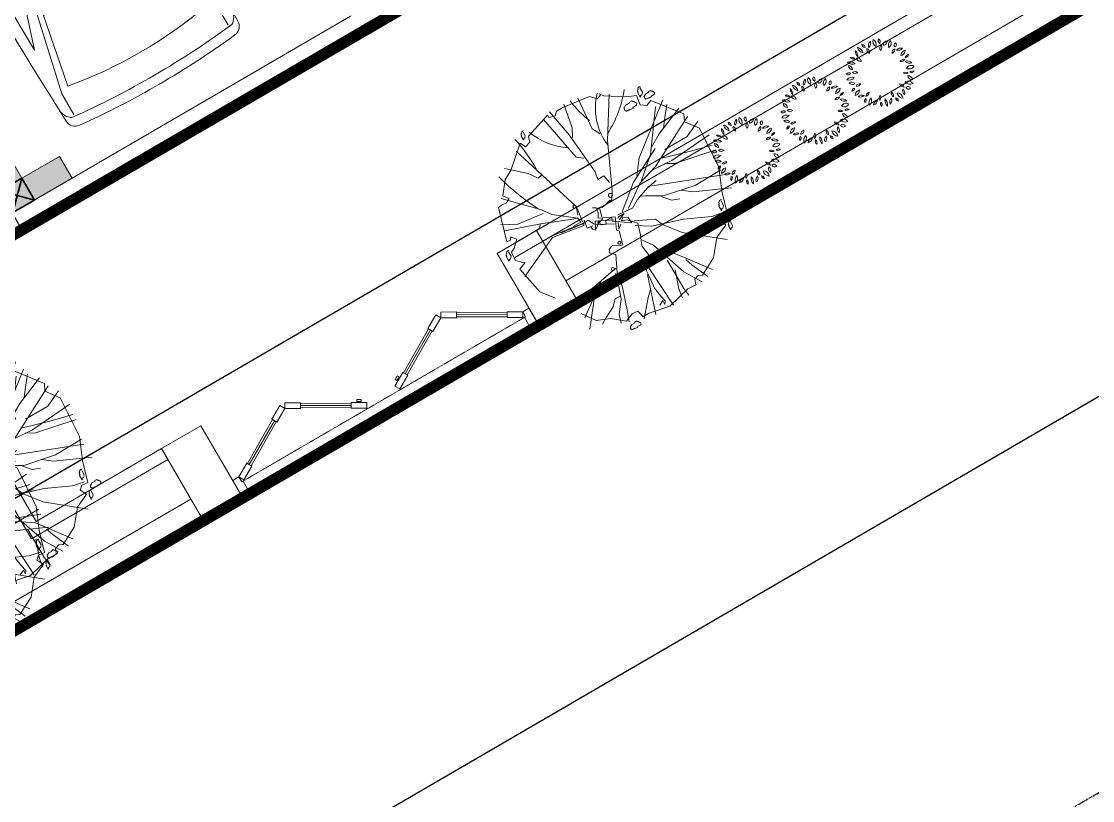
# Model space of a CAD drawing. Header units: millimetres. Extents: x 403824132 to 733479728, y 1974822364 to 2151530530.
# Drawn here: x 568614877 to 568624287, y 2063016548 to 2063023392 of the extents above; entities that cross this region are included whole.
import ezdxf

# ---------------------------------------------------------------- set-up
doc = ezdxf.new("R2010")
doc.units = ezdxf.units.MM
for name, pattern in [('ACAD_ISO10W100', [18.5, 12, -3, 0.5, -3]), ('CENTER', [3, 1.5, -0.5, 0.5, -0.5]), ('DASHDOT2', [0.5, 0.25, -0.125, 0, -0.125])]:
    doc.linetypes.add(name, pattern=pattern)
for name, color, linetype, lineweight in [('A-COT VACH', 2, 'Continuous', 35), ('A-HATCH', 251, 'Continuous', 5), ('A-NET THAY', 125, 'Continuous', 18), ('boDnv', 54, 'Continuous', 25), ('E- RANH GIOI', 1, 'CENTER', 13), ('E- THAY', 9, 'Continuous', 20), ('E- Tuong', 4, 'Continuous', 13), ('E-NoiThat', 32, 'Continuous', 9), ('i_Cay', 114, 'Continuous', 13), ('i_Hatch', 250, 'Continuous', 13), ('LD-CUA', 146, 'Continuous', 13), ('LD-THAY', 9, 'Continuous', 13)]:
    doc.layers.add(name, color=color, linetype=linetype, lineweight=lineweight)
for name, color, linetype in [('datOBt', 42, 'Continuous'), ('LogDg', 7, 'Continuous'), ('loKBT', 42, 'Continuous'), ('TimDg', 222, 'Continuous'), ('ViaHeS', 32, 'Continuous')]:
    doc.layers.add(name, color=color, linetype=linetype)
doc.styles.add('rms', font='romans.shx', dxfattribs={"width": 0.7, "bigfont": 'vns.shx'})
doc.linetypes.add('ADL', pattern='A,0.125,-0.15,["++",rms,S=0.5,R=0,X=0,Y=-0.2245],-1.35,1.125', length=2.75)

# ---------------------------------------------------------------- blocks, each defined once
blk = doc.blocks.new('mb-cay34')
for p, q in [((-76, 813.4), (254.5, 836.2)), ((117.7, 535.9), (49.4, 859)), ((136.7, 687.9), (95, 855.2)), ((148.1, 528.3), (174.7, 874.2)), ((246.9, 722.1), (307.7, 851.4)), ((254.5, 836.2), (357, 760.1)), ((-472.5, 721.9), (-472.5, 746.2)), ((-472.5, 746.2), (-468.4, 746.2)), ((-456.3, 782.7), (-468.4, 774.6)), ((-468.4, 746.2), (-468.4, 774.6)), ((-456.3, 782.7), (-452.2, 778.7)), ((-452.2, 778.7), (-448.2, 778.7)), ((-448.2, 778.7), (-448.2, 774.6)), ((-448.2, 774.6), (-444.1, 774.6)), ((-444.1, 774.6), (-440, 770.6)), ((-440, 770.6), (-436, 770.6)), ((-436, 770.6), (-436, 766.5)), ((-436, 766.5), (-431.9, 762.5)), ((-431.9, 762.5), (-427.9, 762.5)), ((-427.9, 746.2), (-431.9, 742.2)), ((-431.9, 742.2), (-431.9, 717.8)), ((-427.9, 762.5), (-427.9, 746.2)), ((-414, 691.7), (-246.9, 741.1)), ((-140.5, 547.3), (-262.1, 817.2)), ((-246.9, 741.1), (-76, 813.4)), ((68.4, 269.9), (-144.3, 813.4)), ((-106.4, 585.3), (-102.6, 817.2)), ((170.9, 395.3), (379.8, 802)), ((357, 760.1), (410.2, 786.7)), ((372.2, 547.3), (467.2, 775.3)), ((410.2, 786.7), (626.7, 619.5)), ((-515.8, 680), (-528, 667.8)), ((-528, 667.8), (-528, 655.6)), ((-483.4, 680), (-515.8, 680)), ((-487.5, 659.7), (-491.5, 659.7)), ((-491.5, 659.7), (-491.5, 655.6)), ((-483.4, 663.7), (-487.5, 663.7)), ((-487.5, 663.7), (-487.5, 659.7)), ((-475.3, 671.8), (-483.4, 663.7)), ((-479.3, 684), (-475.3, 684)), ((-475.3, 684), (-475.3, 671.8)), ((-468.4, 721.9), (-472.5, 721.9)), ((-468.4, 697.5), (-468.4, 721.9)), ((-460.3, 697.5), (-468.4, 697.5)), ((-460.3, 693.5), (-460.3, 697.5)), ((-448.2, 693.5), (-460.3, 693.5)), ((-448.2, 697.5), (-448.2, 693.5)), ((-440, 697.5), (-448.2, 697.5)), ((-436, 709.7), (-440, 701.6)), ((-440, 701.6), (-440, 697.5)), ((-431.9, 717.8), (-436, 709.7)), ((-406.4, 642.3), (-414, 691.7)), ((-376, 577.7), (-395, 672.7)), ((-373.4, 668.6), (-373.4, 663.7)), ((-363.7, 668.6), (-373.4, 668.6)), ((-334.5, 663.7), (-373.4, 663.7)), ((-349.1, 697.8), (-363.7, 683.2)), ((-363.7, 683.2), (-363.7, 668.6)), ((-310.2, 697.8), (-349.1, 697.8)), ((-334.5, 668.6), (-334.5, 663.7)), ((-319.9, 668.6), (-334.5, 668.6)), ((-319.9, 673.5), (-319.9, 668.6)), ((-315, 673.5), (-319.9, 673.5)), ((-315, 678.3), (-315, 673.5)), ((-310.2, 678.3), (-315, 678.3)), ((-300.4, 688.1), (-310.2, 678.3)), ((-305.3, 702.7), (-300.4, 702.7)), ((-300.4, 702.7), (-300.4, 688.1)), ((201.3, 471.3), (136.7, 687.9)), ((246.9, 524.5), (246.9, 722.1)), ((292.5, 323.1), (584.9, 703.1)), ((459.6, 646.1), (539.4, 710.7)), ((666, 676.7), (653.8, 668.6)), ((653.8, 640.2), (653.8, 668.6)), ((666, 676.7), (670, 672.6)), ((670, 672.6), (674.1, 672.6)), ((674.1, 672.6), (674.1, 668.6)), ((674.1, 668.6), (678.2, 668.6)), ((678.2, 668.6), (682.2, 664.5)), ((682.2, 664.5), (686.3, 664.5)), ((686.3, 664.5), (686.3, 660.5)), ((686.3, 660.5), (690.3, 656.4)), ((-368.4, 319.3), (-588.7, 589.1)), ((-536.1, 655.6), (-536.1, 651.5)), ((-528, 655.6), (-536.1, 655.6)), ((-503.7, 651.5), (-536.1, 651.5)), ((-535.6, 528.3), (-486.2, 638.5)), ((-503.7, 655.6), (-503.7, 651.5)), ((-491.5, 655.6), (-503.7, 655.6)), ((-486.2, 638.5), (-433, 611.9)), ((-433, 611.9), (-406.4, 642.3)), ((-284.9, 380.1), (-376, 577.7)), ((-53.2, 334.5), (-106.4, 585.3)), ((269.7, 410.5), (566, 627.1)), ((395, 596.7), (459.6, 646.1)), ((626.7, 619.5), (607.7, 573.9)), ((649.8, 615.8), (649.8, 640.2)), ((649.8, 640.2), (653.8, 640.2)), ((653.8, 615.8), (649.8, 615.8)), ((653.8, 591.5), (653.8, 615.8)), ((661.9, 591.5), (653.8, 591.5)), ((661.9, 587.4), (661.9, 591.5)), ((674.1, 587.4), (661.9, 587.4)), ((682.2, 591.5), (674.1, 591.5)), ((674.1, 591.5), (674.1, 587.4)), ((686.3, 603.6), (682.2, 595.5)), ((682.2, 595.5), (682.2, 591.5)), ((690.3, 611.8), (686.3, 603.6)), ((690.3, 656.4), (694.4, 656.4)), ((694.4, 640.2), (690.3, 636.1)), ((690.3, 636.1), (690.3, 611.8)), ((694.4, 656.4), (694.4, 640.2)), ((713, 596.7), (698.4, 582.1)), ((698.4, 582.1), (698.4, 567.5)), ((751.9, 596.7), (713, 596.7)), ((751.9, 577.3), (747, 577.3)), ((747, 577.3), (747, 572.4)), ((761.6, 587), (751.9, 577.3)), ((756.8, 601.6), (761.6, 601.6)), ((761.6, 601.6), (761.6, 587)), ((-657.1, 429.5), (-535.6, 528.3)), ((-83.6, 475.1), (-140.5, 547.3)), ((155.7, 467.5), (117.7, 535.9)), ((159.5, 372.5), (148.1, 528.3)), ((315.3, 444.7), (372.2, 547.3)), ((607.7, 573.9), (638.1, 532.1)), ((638.1, 532.1), (714.1, 543.5)), ((664.4, 517.2), (649.8, 507.4)), ((649.8, 473.4), (649.8, 507.4)), ((664.4, 517.2), (669.3, 512.3)), ((669.3, 512.3), (674.2, 512.3)), ((674.2, 512.3), (674.2, 507.4)), ((674.2, 507.4), (679, 507.4)), ((679, 507.4), (683.9, 502.6)), ((683.9, 502.6), (688.8, 502.6)), ((698.4, 567.5), (688.6, 567.5)), ((688.6, 567.5), (688.6, 562.7)), ((727.6, 562.7), (688.6, 562.7)), ((688.8, 502.6), (688.8, 497.7)), ((688.8, 497.7), (693.6, 492.8)), ((693.6, 492.8), (698.5, 492.8)), ((698.5, 492.8), (698.5, 473.4)), ((714.1, 543.5), (744.5, 471.3)), ((742.2, 567.5), (727.6, 567.5)), ((727.6, 567.5), (727.6, 562.7)), ((747, 572.4), (742.2, 572.4)), ((742.2, 572.4), (742.2, 567.5)), ((-729.3, 288.9), (-657.1, 429.5)), ((-114, 376.3), (-136.7, 433.3)), ((132.9, 250.8), (269.7, 410.5)), ((151.9, 190), (292.5, 463.7)), ((645, 444.1), (645, 473.4)), ((645, 473.4), (649.8, 473.4)), ((649.8, 444.1), (645, 444.1)), ((649.8, 414.9), (649.8, 444.1)), ((659.6, 414.9), (649.8, 414.9)), ((659.6, 410.1), (659.6, 414.9)), ((683.9, 414.9), (674.2, 414.9)), ((674.2, 414.9), (674.2, 410.1)), ((688.8, 429.5), (683.9, 419.8)), ((683.9, 419.8), (683.9, 414.9)), ((693.6, 439.3), (688.8, 429.5)), ((698.5, 473.4), (693.6, 468.5)), ((693.6, 468.5), (693.6, 439.3)), ((744.5, 471.3), (839.4, 326.9)), ((-478.6, 190), (-729.3, 376.3)), ((-208.9, 140.6), (-284.9, 380.1)), ((-53.2, 323.1), (-114, 376.3)), ((15.2, 216.6), (-53.2, 334.5)), ((60.8, 262.2), (76, 345.9)), ((121.5, 231.8), (170.9, 395.3)), ((528, 178.6), (828, 368.7)), ((674.2, 410.1), (659.6, 410.1)), ((-634.3, 178.6), (-771.1, 262.2)), ((-622.9, 258.4), (-759.7, 319.3)), ((-714.1, 258.4), (-729.3, 288.9)), ((-725.5, 224.2), (-714.1, 258.4)), ((-562.2, 239.4), (-622.9, 258.4)), ((-239.3, 220.4), (-368.4, 319.3)), ((45.6, 212.8), (60.8, 262.2)), ((167.1, 224.2), (292.5, 323.1)), ((839.4, 326.9), (869.8, 304.1)), ((858.4, 307.9), (843.2, 273.7)), ((843.2, 273.7), (888.8, 228)), ((-767.3, 209), (-725.5, 224.2)), ((-763.5, 140.6), (-767.3, 209)), ((-341.9, 79.8), (-634.3, 178.6)), ((-395, 68.4), (-478.6, 190)), ((-178.5, 193.8), (-239.3, 220.4)), ((-106.4, 45.6), (-178.5, 193.8)), ((0, 57), (121.5, 231.8)), ((0, 0), (151.9, 190)), ((34.2, 182.4), (15.2, 216.6)), ((22.8, 152), (45.6, 212.8)), ((182.3, 19), (528, 178.6)), ((888.8, 228), (919.2, 11.4)), ((-809.1, -45.6), (-763.5, 140.6)), ((-744.5, 114), (-809.1, 121.6)), ((-493.8, 114), (-744.5, 114)), ((-588.7, 129.2), (-729.3, 79.8)), ((-140.5, 34.2), (-208.9, 140.6)), ((-15.2, 83.6), (22.8, 152)), ((-3.8, -38), (-15.2, 83.6)), ((600.1, 155.8), (664.7, 121.6)), ((664.7, 121.6), (923, 144.4)), ((-729.3, 79.8), (-801.5, 68.4)), ((-402.6, 0), (-486.2, -64.6)), ((-383.6, 11.4), (-402.6, 0)), ((-391.2, 22.8), (-395, 68.4)), ((-300.1, 0), (-383.6, 11.4)), ((-265.9, 26.6), (-341.9, 79.8)), ((-224.1, 34.2), (-300.1, 0)), ((-136.7, 60.8), (-224.1, 34.2)), ((-72.2, 3.8), (-136.7, 60.8)), ((-110.2, 22.8), (-60.8, 19)), ((-41.8, -72.2), (-110.2, 22.8)), ((-57, -38), (-72.2, 3.8)), ((-60.8, 19), (-38, -15.2)), ((-41.8, -49.4), (-19, 7.6)), ((-19, 7.6), (-19, -41.8)), ((121.5, -19), (182.3, 19)), ((243.1, 30.4), (307.7, 19)), ((307.7, 19), (307.7, -34.2)), ((748.3, -7.6), (938.2, 30.4)), ((919.2, 11.4), (919.2, -45.6)), ((-455.8, -38), (-816.6, -19)), ((-774.9, -209), (-809.1, -45.6)), ((-512.8, -72.2), (-809.1, -171)), ((-755.9, -57), (-778.7, -72.2)), ((-778.7, -72.2), (-744.5, -72.2)), ((-744.5, -72.2), (-763.5, -110.2)), ((-706.5, -68.4), (-755.9, -57)), ((-630.5, -79.8), (-706.5, -68.4)), ((-524.2, -68.4), (-630.5, -79.8)), ((-486.2, -64.6), (-524.2, -68.4)), ((-103.7, -87.2), (-75.9, -55.7)), ((-55.3, -66.2), (-103.7, -87.2)), ((-7.6, -64.6), (-98.8, -106.4)), ((-38, -15.2), (-57, -38)), ((-49.8, -64.2), (-23.2, -102.2)), ((-19, -41.8), (-26.6, -53.2)), ((-7.5, -60.8), (49.5, -182.4)), ((106.4, -114), (121.5, -19)), ((110.2, -91.2), (125.3, -34.2)), ((307.7, -34.2), (368.4, -22.8)), ((368.4, -22.8), (714.1, -53.2)), ((501.4, -45.6), (539.4, -91.2)), ((683.7, -41.8), (748.3, -7.6)), ((714.1, -53.2), (942, -95)), ((919.2, -45.6), (892.6, -72.2)), ((892.6, -72.2), (907.8, -121.6)), ((-668.5, -155.8), (-793.9, -266.1)), ((-622.9, -110.2), (-668.5, -155.8)), ((-114, -91.2), (-220.3, -121.6)), ((-220.3, -121.6), (-212.7, -152)), ((-212.7, -152), (-186.1, -193.8)), ((-98.8, -106.4), (-114, -91.2)), ((-47.9, -97.4), (20.4, -226.6)), ((-23.2, -102.2), (3.4, -87)), ((-22.8, -83.6), (41.8, -212.8)), ((3.4, -140.2), (-19.4, -151.6)), ((-19.4, -151.6), (-4.2, -189.7)), ((3.4, -87), (3.4, -140.2)), ((30.4, -152), (15.2, -201.4)), ((45.6, -152), (102.6, -136.8)), ((49.5, -182.4), (87.5, -159.6)), ((87.5, -159.6), (125.5, -155.8)), ((117.7, -152), (110.2, -91.2)), ((125.5, -155.8), (140.7, -178.6)), ((539.4, -91.2), (915.4, -163.4)), ((926.8, -121.6), (862.2, -326.9)), ((907.8, -121.6), (926.8, -121.6)), ((-774.9, -266.1), (-774.9, -209)), ((-258.3, -205.2), (-444.4, -296.5)), ((-220.3, -243.2), (-258.3, -205.2)), ((-212.7, -231.8), (-220.3, -243.2)), ((-197.5, -228), (-212.7, -231.8)), ((-186.1, -193.8), (-197.5, -228)), ((3.4, -216.3), (-19.4, -246.7)), ((41.8, -212.8), (-15.2, -243.2)), ((-4.2, -189.7), (33.8, -189.7)), ((33.8, -189.7), (3.4, -216.3)), ((26.6, -231.8), (76, -254.6)), ((-807.4, -302.2), (-819.6, -310.3)), ((-819.6, -338.7), (-819.6, -310.3)), ((-807.4, -302.2), (-803.3, -306.3)), ((-803.3, -306.3), (-799.3, -306.3)), ((-799.3, -306.3), (-799.3, -310.3)), ((-799.3, -310.3), (-795.2, -310.3)), ((-795.2, -310.3), (-791.2, -314.4)), ((-791.2, -314.4), (-787.1, -314.4)), ((-787.1, -314.4), (-787.1, -318.4)), ((-787.1, -318.4), (-783.1, -322.5)), ((-783.1, -322.5), (-779, -322.5)), ((-779, -322.5), (-779, -338.7)), ((-748.3, -269.9), (-774.9, -266.1)), ((-717.9, -277.5), (-748.3, -269.9)), ((-740.7, -391.5), (-714.1, -326.9)), ((-714.1, -326.9), (-717.9, -277.5)), ((-490, -285.1), (-668.5, -342.1)), ((-444.4, -296.5), (-573.6, -342.1)), ((-383.6, -281.3), (-490, -285.1)), ((-349.4, -258.4), (-406.4, -566.3)), ((-19.4, -246.7), (-0.4, -261.9)), ((-0.4, -261.9), (22.4, -261.9)), ((19, -247), (26.6, -292.7)), ((26.6, -292.7), (91.2, -281.3)), ((91.2, -281.3), (57, -304.1)), ((57, -304.1), (98.8, -558.7)), ((76, -254.6), (72.2, -311.7)), ((72.2, -292.7), (110.2, -554.9)), ((72.2, -311.7), (83.6, -391.5)), ((87.4, -300.3), (136.7, -292.7)), ((91.2, -311.7), (129.1, -315.5)), ((91.2, -376.3), (91.2, -311.7)), ((129.1, -315.5), (254.5, -475.1)), ((129.1, -319.3), (155.7, -387.7)), ((136.7, -292.7), (208.9, -281.3)), ((148.1, -304.1), (212.7, -281.3)), ((212.7, -281.3), (809.1, -467.5)), ((862.2, -326.9), (816.6, -342.1)), ((-823.6, -338.7), (-819.6, -338.7)), ((-823.6, -363.1), (-823.6, -338.7)), ((-819.6, -363.1), (-823.6, -363.1)), ((-819.6, -387.4), (-819.6, -363.1)), ((-811.5, -387.4), (-819.6, -387.4)), ((-811.5, -391.5), (-811.5, -387.4)), ((-799.3, -391.5), (-811.5, -391.5)), ((-799.3, -387.4), (-799.3, -391.5)), ((-791.2, -387.4), (-799.3, -387.4)), ((-787.1, -375.3), (-791.2, -383.4)), ((-791.2, -383.4), (-791.2, -387.4)), ((-783.1, -367.1), (-787.1, -375.3)), ((-779, -338.7), (-783.1, -342.8)), ((-783.1, -342.8), (-783.1, -367.1)), ((-668.5, -342.1), (-755.9, -376.3)), ((-660.9, -486.5), (-740.7, -391.5)), ((-573.6, -342.1), (-668.5, -414.3)), ((-550.8, -380.1), (-596.3, -429.5)), ((-376, -402.9), (-558.4, -653.7)), ((-550.8, -334.5), (-550.8, -380.1)), ((83.6, -391.5), (95, -482.7)), ((155.7, -387.7), (235.5, -585.3)), ((554.6, -387.7), (547, -425.7)), ((816.6, -342.1), (801.5, -387.7)), ((801.5, -387.7), (847, -410.5)), ((856.9, -371.4), (856.9, -375.5)), ((865, -371.4), (856.9, -371.4)), ((889.3, -375.5), (856.9, -375.5)), ((877.1, -347.1), (865, -359.3)), ((865, -359.3), (865, -371.4)), ((909.6, -347.1), (877.1, -347.1)), ((889.3, -371.4), (889.3, -375.5)), ((901.5, -371.4), (889.3, -371.4)), ((901.5, -367.4), (901.5, -371.4)), ((905.5, -367.4), (901.5, -367.4)), ((905.5, -363.3), (905.5, -367.4)), ((909.6, -363.3), (905.5, -363.3)), ((917.7, -355.2), (909.6, -363.3)), ((913.6, -343), (917.7, -343)), ((917.7, -343), (917.7, -355.2)), ((-668.5, -414.3), (-733.1, -433.3)), ((-619.1, -589.1), (-660.9, -486.5)), ((-429.2, -486.5), (-653.3, -665.1)), ((-596.3, -429.5), (-638.1, -513.1)), ((254.5, -475.1), (322.9, -524.5)), ((547, -425.7), (615.3, -475.1)), ((615.3, -475.1), (740.7, -611.9)), ((847, -410.5), (702.7, -577.7)), ((-638.1, -513.1), (-668.5, -562.5)), ((98.8, -558.7), (-53.2, -893.2)), ((110.2, -554.9), (110.2, -885.6)), ((292.5, -528.3), (319.1, -737.3)), ((322.9, -524.5), (554.6, -748.7)), ((-516.6, -661.3), (-619.1, -589.1)), ((208.9, -608.1), (205.1, -897)), ((235.5, -589.1), (208.9, -608.1)), ((235.5, -585.3), (326.7, -847.6)), ((664.7, -649.9), (566, -725.9)), ((702.7, -577.7), (664.7, -649.9)), ((319.1, -737.3), (383.6, -855.2)), ((524.2, -695.5), (505.2, -733.5)), ((505.2, -733.5), (509, -763.9)), ((566, -725.9), (524.2, -695.5)), ((-212.7, -851.4), (-315.3, -771.5)), ((224.1, -802), (174.7, -855.2)), ((246.9, -821), (224.1, -802)), ((505.2, -802), (246.9, -878)), ((509, -763.9), (505.2, -802)), ((15.2, -897), (-212.7, -851.4)), ((38, -836.2), (15.2, -897)), ((53.2, -859), (38, -836.2)), ((91.2, -893.2), (53.2, -859)), ((159.5, -885.6), (91.2, -893.2)), ((174.7, -855.2), (159.5, -885.6)), ((177, -899.7), (181.9, -899.7)), ((181.9, -899.7), (181.9, -914.3)), ((243.1, -847.6), (262.1, -832.4)), ((246.9, -878), (243.1, -847.6)), ((262.1, -832.4), (246.9, -821)), ((118.7, -933.8), (108.9, -933.8)), ((108.9, -933.8), (108.9, -938.7)), ((147.8, -938.7), (108.9, -938.7)), ((133.2, -904.6), (118.7, -919.2)), ((118.7, -919.2), (118.7, -933.8)), ((172.2, -904.6), (133.2, -904.6)), ((162.4, -933.8), (147.8, -933.8)), ((147.8, -933.8), (147.8, -938.7)), ((167.3, -928.9), (162.4, -928.9)), ((162.4, -928.9), (162.4, -933.8)), ((172.2, -924.1), (167.3, -924.1)), ((167.3, -924.1), (167.3, -928.9)), ((181.9, -914.3), (172.2, -924.1))]:
    blk.add_line(p, q)
for centre, radius in [((154.1, -13.1), 15.3), ((-194.7, -135.6), 11.7), ((-343.1, -280.4), 11.7), ((217.2, -295.2), 11.7)]:
    blk.add_circle(centre, radius)
for centre, radius, start, end in [((1370.9, -207.9), 898.1, 129.35454, 152.60919), ((554.4, 627.1), 467.6, 262.5537, 314.33753), ((1051.9, 958.4), 882.6, 248.56219, 262.35164), ((1080.7, 206.7), 550.5, 215.14999, 249.18413), ((647.6, -1519.7), 1117.4, 77.33522, 91.85052), ((1164.8, 1073.5), 1812.8, 242.86443, 255.35386)]:
    blk.add_arc(centre, radius, start, end)
blk = doc.blocks.new('SAN VUON BT A-BT1')
at = {"layer": 'i_Cay', "xscale": -1.142857142857142, "yscale": 1.142857142857142, "zscale": 1.142857142857142, "rotation": 270}
blk.add_blockref('mb-cay34', (7163754.5, 822367.3), dxfattribs=at)
blk.add_blockref('mb-cay34', (7163754.5, 822367.3), dxfattribs=at)
blk = doc.blocks.new('MBT1 BT1')
at = {"layer": 'E- THAY'}
blk.add_blockref('SAN VUON BT A-BT1', (-75970.5, 193430.5), dxfattribs=at)
blk = doc.blocks.new('BT-03')
at = {"layer": 'E- RANH GIOI', "ltscale": 0.05, "const_width": 100}
blk.add_lwpolyline([(7449059.1, 959879), (7451801.5, 974959.7), (7457696.1, 979879), (7534187.6, 979879), (7538872, 974889), (7536973.4, 944869), (7531657.8, 939879), (7450422.2, 939879), (7446316.8, 944798.3), (7449059.1, 959879)], dxfattribs=at)
at = {"layer": 'E- RANH GIOI', "color": 5, "ltscale": 0.05, "true_color": 0x0000fa, "const_width": 100}
blk.add_lwpolyline([(7452010.7, 959342.3), (7454558.6, 973353.1), (7458783.4, 976879), (7532889.1, 976879), (7535796, 973782.4), (7534054.3, 946243.5), (7530470.3, 942879), (7451826, 942879), (7449519.5, 945642.7)], close=True, dxfattribs=at)
at = {"layer": 'loKBT'}
blk.add_lwpolyline([(7537922.7, 959879), (7518540, 959879), (7518540, 939879), (7531657.8, 939879), (7536973.4, 944869)], close=True, dxfattribs=at)
blk = doc.blocks.new('cd2400')
for p, q in [((432.7, 355.2), (125.3, 177.7)), ((643.2, 355.2), (950.7, 177.7)), ((1696.8, 355.2), (1389.3, 177.7)), ((1907.3, 355.2), (2214.7, 177.7))]:
    blk.add_line(p, q)
at = {"color": 251, "linetype": 'DASHDOT2'}
blk.add_line((2320, 100), (20, 100), dxfattribs=at)
for points in [[(538, 392.9), (442.7, 337.9), (422.7, 372.5), (518, 427.5)], [(538, 392.9), (633.2, 337.9), (653.2, 372.5), (558, 427.5)], [(1802, 392.9), (1706.8, 337.9), (1686.8, 372.5), (1782, 427.5)], [(1802, 392.9), (1897.3, 337.9), (1917.3, 372.5), (1822, 427.5)], [(40, 105.4), (135.3, 160.4), (115.3, 195), (20, 140)], [(1035.9, 105.4), (940.7, 160.4), (960.7, 195), (1055.9, 140)], [(1024.3, 166.2), (999.2, 180.7), (1006.3, 193.2), (1031.5, 178.6)], [(1304.1, 105.4), (1399.3, 160.4), (1379.3, 195), (1284.1, 140)], [(1315.7, 166.2), (1340.8, 180.7), (1333.7, 193.2), (1308.5, 178.6)], [(2300, 105.4), (2204.7, 160.4), (2224.7, 195), (2320, 140)], [(-30, 0), (-30, 140), (20, 140), (20, 100), (30, 100), (30, 0)], [(2370, 0), (2370, 140), (2320, 140), (2320, 100), (2310, 100), (2310, 0)]]:
    blk.add_lwpolyline(points, close=True)
at = {"color": 9}
for points in [[(440.2, 342.2), (132.8, 164.7), (117.8, 190.7), (425.2, 368.2)], [(635.7, 342.2), (943.2, 164.7), (958.2, 190.7), (650.7, 368.2)], [(1704.3, 342.2), (1396.8, 164.7), (1381.8, 190.7), (1689.3, 368.2)], [(1899.8, 342.2), (2207.2, 164.7), (2222.2, 190.7), (1914.8, 368.2)]]:
    blk.add_lwpolyline(points, close=True, dxfattribs=at)
blk = doc.blocks.new('mb-cay40')
at = {"color": 0, "linetype": 'ByBlock'}
for centre, radius, start, end in [((-300, 710), 100, 149.4737, 231.7586), ((-448, 683), 100, 329.4737, 51.7586), ((-231, 779), 98.1, 192.306, 259.6849), ((-344, 662), 98.1, 12.306, 79.6849), ((-136, 737), 62.9, 125.4093, 202.7101), ((-231, 764), 62.9, 305.4093, 22.7101), ((16, 684), 137, 133.8117, 194.3077), ((-211, 749), 137, 313.8117, 14.3077), ((113, 711), 137, 163.4642, 212.7906), ((-134, 676), 137, 343.4642, 32.7906), ((-542, 597), 98.1, 183.3189, 263.1904), ((-651, 494), 98.1, 3.3189, 83.1904), ((-554, 556), 69.9, 25.4537, 116.6852), ((-522, 648), 69.9, 205.4537, 296.6852), ((-427, 694), 54.1, 146.8151, 244.0193), ((-496, 675), 54.1, 326.8151, 64.0193), ((-390, 597), 66.9, 168.8066, 257.6391), ((-470, 545), 66.9, 348.8066, 77.6391), ((-148, 638), 79.7, 145.5248, 220.8327), ((-273, 631), 79.7, 325.5248, 40.8327), ((49, 562), 68.8, 103.8914, 198.9039), ((-33, 607), 68.8, 283.8914, 18.9039), ((138, 616), 80.6, 104.1004, 168.465), ((40, 710), 80.6, 284.1004, 348.465), ((230, 506), 141, 100.3005, 160.4476), ((72, 692), 141, 280.3005, 340.4476), ((260, 521), 76.9, 122.5817, 207.18), ((150, 551), 76.9, 302.5817, 27.18), ((-680, 301), 102, 69.7201, 135.6489), ((-718, 468), 102, 249.7201, 315.6489), ((-654, 503), 44.2, 163.4933, 274.4697), ((-693, 471), 44.2, 343.4933, 94.4697), ((-620, 357), 75.8, 22.5723, 98.3335), ((-561, 461), 75.8, 202.5723, 278.3335), ((213, 369), 79.6, 86.0282, 161.3698), ((143, 474), 79.6, 266.0282, 341.3698), ((320, 284), 110, 64.7353, 140.5781), ((282, 453), 110, 244.7353, 320.5781), ((300, 426), 53.5, 59.9815, 155.6676), ((278, 494), 53.5, 239.9815, 335.6676), ((-767, 152), 75.6, 44.2576, 108.5927), ((-736, 277), 75.6, 224.2576, 288.5927), ((-743, 226), 96, 30.9482, 110.5784), ((-695, 365), 96, 210.9482, 290.5784), ((-638, 119), 83.9, 60.5095, 129.292), ((-649, 257), 83.9, 240.5095, 309.292), ((243, 141), 78, 58.8748, 131.2135), ((232, 267), 78, 238.8748, 311.2135), ((359, 242), 79.1, 90.2529, 173.5221), ((280, 330), 79.1, 270.2529, 353.5221), ((344, 142), 53.6, 28.1981, 112.1918), ((371, 217), 53.6, 208.1981, 292.1918), ((-787, 176), 111, 280.8762, 345.4479), ((-659, 40), 111, 100.8762, 165.4479), ((-690, -39), 87.4, 54.9745, 151.3792), ((-716, 74), 87.4, 234.9745, 331.3792), ((159, -75), 77.3, 28.8072, 103.9199), ((208, 37), 77.3, 208.8072, 283.9199), ((314, -59), 90.4, 71.3712, 141.7535), ((272, 83), 90.4, 251.3712, 321.7535), ((293, 25), 97.6, 29.1952, 106.7189), ((350, 166), 97.6, 209.1952, 286.7189), ((-675, -123), 70, 71.8192, 140.0818), ((-707, -12), 70, 251.8192, 320.0818), ((-557, -163), 78, 113.4753, 203.456), ((-660, -123), 78, 293.4753, 23.456), ((-617, 21), 75, 267.1724, 337.2365), ((-551, -83), 75, 87.1724, 157.2365), ((-605, -147), 107, 271.6328, 352.0268), ((-496, -269), 107, 91.6328, 172.0268), ((-342, -221), 95.9, 122.8873, 186.7253), ((-489, -152), 95.9, 302.8873, 6.7253), ((-19, -211), 70.3, 353.65, 74.6514), ((70, -151), 70.3, 173.65, 254.6514), ((133, -213), 116, 6.5487, 76.8911), ((275, -87), 116, 186.5487, 256.8911), ((243, -118), 50.7, 359.2557, 87.6287), ((296, -68), 50.7, 179.2557, 267.6287), ((-473, -294), 49.3, 76.5419, 193.4774), ((-509, -257), 49.3, 256.5419, 13.4774), ((-314, -281), 91.1, 159.117, 230.3606), ((-457, -318), 91.1, 339.117, 50.3606), ((-220, -348), 109, 122.117, 201.7275), ((-379, -297), 109, 302.117, 21.7275), ((-170, -364), 62.5, 129.7475, 206.0709), ((-267, -343), 62.5, 309.7475, 26.0709), ((-133, -236), 75.4, 148.7877, 221.5977), ((-253, -247), 75.4, 328.7877, 41.5977), ((-160, -372), 84.6, 5.3196, 80.419), ((-61, -281), 84.6, 185.3196, 260.419), ((100, -278), 148, 165.2071, 218.3217), ((-159, -332), 148, 345.2071, 38.3217), ((110, -276), 64.3, 156.7754, 231.288), ((11, -301), 64.3, 336.7754, 51.288), ((113, -290), 96.7, 38.6962, 106.2415), ((162, -137), 96.7, 218.6962, 286.2415)]:
    blk.add_arc(centre, radius, start, end, dxfattribs=at)
blk = doc.blocks.new('02PCAR01')
at = {"color": 0, "linetype": 'ByBlock'}
for p, q in [((-138, 26.03), (-145, 26.03)), ((-112.52, 20.16), (-138, 26.03)), ((-122.94, 26.61), (-92.48, 26.84)), ((-109.29, 22.08), (-122.94, 26.61)), ((-89.35, 22.08), (-92.48, 26.84)), ((-90.39, 26.87), (-54.31, 27.32)), ((-87.23, 22.08), (-90.39, 26.87)), ((-54.31, 27.32), (-67.5, 22.08)), ((-48.33, 25.72), (-60.01, 22.2)), ((-136.91, 23.5), (-115.59, 19.26)), ((-89.35, 22.08), (-109.29, 22.08)), ((-67.5, 22.08), (-87.23, 22.08)), ((-6, 20.97), (-40, 15.97)), ((-6, -20.97), (-40, -15.97)), ((-112.51, -20.11), (-138, -25.97)), ((-136.91, -23.36), (-115.59, -19.12)), ((-109.29, -21.95), (-122.94, -26.47)), ((-89.35, -21.95), (-109.29, -21.95)), ((-89.35, -21.95), (-92.48, -26.7)), ((-87.23, -21.95), (-90.39, -26.73)), ((-67.5, -21.95), (-87.23, -21.95)), ((-54.31, -27.18), (-67.5, -21.95)), ((-48.33, -25.52), (-60.01, -22)), ((-138, -25.97), (-145, -25.97)), ((-122.94, -26.47), (-92.48, -26.7)), ((-90.39, -26.73), (-54.31, -27.18))]:
    blk.add_line(p, q, dxfattribs=at)
for centre, radius, start, end in [((-145.41, 25.94), 3.14, 92.1119, 173.4899), ((-77.24, -1914.33), 1944.6, 88.89024, 92.01225), ((-141.57, 24.61), 4.6, 94.3987, 147.5288), ((-30.02, -77.69), 108.31, 76.6607, 96.5655), ((-8.86, 25.33), 3.14, 17.8179, 78.3942), ((110.89, 0.1), 260.73, 174.2342, 185.7658), ((111.89, 0.1), 258.76, 174.0142, 185.9858), ((-47.46, 22.85), 3, 31.1455, 106.7984), ((-95.47, 0.91), 93.12, 343.0347, 15.8141), ((-5.75, 24.64), 3.14, 14.3452, 76.6607), ((-111.75, 0.91), 111.76, 346.3976, 12.667), ((-7.97, 0.1), 131.06, 169.6897, 190.3103), ((-59.14, 19.33), 3, 106.7984, 193.6631), ((-87.12, 0.1), 48.72, 330.0774, 29.9226), ((146.01, 0.1), 262.31, 175.7971, 184.2029), ((147.71, 0.1), 261.01, 175.5919, 184.4407), ((-142.7, 0.1), 82.75, 347.0683, 12.9317), ((-59.14, -19.13), 3, 166.3369, 253.2016), ((-47.46, -22.65), 3, 253.2016, 328.8545), ((-145.41, -25.74), 3.14, 186.5101, 267.8881), ((-141.57, -24.41), 4.6, 212.4712, 265.6013), ((-30.02, 77.89), 108.31, 263.4345, 283.1156), ((-9.37, -25.23), 3.14, 281.3249, 340.8826), ((-6.15, -24.54), 3.14, 283.1156, 344.5941), ((-77.24, 1914.53), 1944.6, 267.98775, 271.10976)]:
    blk.add_arc(centre, radius, start, end, dxfattribs=at)
blk = doc.blocks.new('COT220')
at = {"layer": 'i_Hatch'}
h = blk.add_hatch(color=256, dxfattribs=at)
h.dxf.hatch_style = 1
h.paths.add_polyline_path([(-124343785.7, 101818213.4), (-124343565.7, 101818213.4), (-124343565.7, 101818433.4), (-124343785.7, 101818433.4)])
at = {"layer": 'A-COT VACH'}
for p, q in [((-124343785.7, 101818433.4), (-124343565.7, 101818213.4)), ((-124343785.7, 101818213.4), (-124343565.7, 101818433.4))]:
    blk.add_line(p, q, dxfattribs=at)
blk.add_lwpolyline([(-124343785.7, 101818213.4), (-124343565.7, 101818213.4), (-124343565.7, 101818433.4), (-124343785.7, 101818433.4)], close=True, dxfattribs=at)
blk = doc.blocks.new('LUOICOT A-BT2')
at = {"layer": 'E- Tuong'}
blk.add_blockref('COT220', (131374870.7, -100973722.6), dxfattribs=at)
blk = doc.blocks.new('TANG 1 BT2')
at = {"layer": 'A-HATCH'}
h = blk.add_hatch(color=256, dxfattribs=at)
h.dxf.hatch_style = 1
h.paths.add_polyline_path([(7034885, 743950), (7031305, 743950), (7031305, 743950), (7031305, 743730), (7031085, 743730), (7031085, 742615), (7031305, 742615), (7031305, 743130), (7031510, 743130), (7031510, 743730), (7034885, 743730), (7034885, 743730)])
h.paths.add_polyline_path([(7031455, 743185), (7031305, 743185), (7031305, 743730), (7031455, 743730)], flags=16)
h.paths.add_polyline_path([(7035285, 743950), (7034885, 743950), (7034885, 743730), (7035285, 743730)])
h.paths.add_polyline_path([(7039685, 743950), (7037685, 743950), (7037685, 743730), (7039685, 743730)])
h.paths.add_polyline_path([(7039905, 743730), (7039905, 743730), (7039685, 743730), (7039685, 743230), (7039905, 743230)])
h.paths.add_polyline_path([(7039905, 742030), (7039685, 742030), (7039685, 740900), (7039685, 740994.9), (7039905, 740994.9)])
h.paths.add_polyline_path([(7039905, 739794.9), (7039685, 739794.9), (7039685, 739250), (7039905, 739250)])
h.paths.add_polyline_path([(7039685, 739250), (7037635, 739250), (7037634.9, 739590), (7037525, 739590), (7037525, 738162.5), (7037745, 738162.5), (7037745, 739030), (7039685, 739030)])
h.paths.add_polyline_path([(7040124.9, 739450), (7039905, 739450), (7039905, 739250), (7039905, 739030), (7039685, 739030), (7039562.5, 739030), (7039562.5, 738810), (7040124.9, 738810)])
h.paths.add_polyline_path([(7034885, 739140), (7034105, 739140), (7034105, 739250), (7033995, 739250), (7033995, 739140), (7031305, 739140), (7031305, 739030), (7031865, 739030), (7031865, 738029.9), (7032085, 738029.9), (7032085, 739030), (7034885, 739030)])
h.paths.add_polyline_path([(7034105, 740450), (7031305, 740450), (7031305, 741815), (7031085, 741815), (7031085, 739250), (7031305, 739250), (7031305, 740340), (7033995, 740340), (7033995, 740050), (7034105, 740050), (7034105, 740230)])
h.paths.add_polyline_path([(7032085, 736229.9), (7031865, 736229.9), (7031865, 735230), (7031305, 735230), (7031305, 735120), (7031455, 735120), (7031455, 734775), (7031305, 734775), (7031305, 735010), (7031305, 735010), (7031085, 735010), (7031085, 734610), (7031305, 734610), (7031305, 734720), (7031510, 734720), (7031510, 735120), (7033974.9, 735120), (7033974.9, 735230), (7032085, 735230)])
h.paths.add_polyline_path([(7034885, 735010), (7034885, 735120), (7034774.9, 735120), (7034774.9, 735230), (7034885, 735230), (7034885, 735230), (7035105, 735230), (7035395, 735230), (7035395, 735010), (7034995, 735010)])
h.paths.add_polyline_path([(7034995, 735010), (7034885, 735010), (7034885, 729329.5), (7034995, 729329.5), (7034995, 729479.5), (7035340, 729479.5), (7035340, 729329.5), (7034505, 729329.5), (7034505, 729109.5), (7035470.1, 729109.5), (7035470.1, 729329.5), (7035395, 729329.5), (7035395, 729534.5), (7034995, 729534.5)])
h.paths.add_polyline_path([(7039685, 735230), (7037745, 735230), (7037745, 735962.5), (7037525, 735962.5), (7037525, 735010), (7039685, 735010), (7039685, 735010)])
h.paths.add_polyline_path([(7040124.9, 735450), (7039562.4, 735450), (7039562.4, 735230), (7039685, 735230), (7039905, 735230), (7039905, 735010), (7039905, 734810), (7040124.9, 734810)])
h.paths.add_polyline_path([(7039905, 735010), (7039685, 735010), (7039685, 734610), (7039905, 734610)])
h.paths.add_polyline_path([(7039905, 733410), (7039685, 733410), (7039685, 731580), (7039795, 731470), (7039905, 731580)])
h.paths.add_polyline_path([(7039905, 731360), (7039905, 731360), (7039685, 731360), (7039685, 731451.1), (7039190.1, 730956.1), (7039345.7, 730800.5)])
h.paths.add_polyline_path([(7031305, 730524.5), (7031085, 730524.5), (7031085, 733810), (7031305, 733810)])
h.paths.add_polyline_path([(7031305, 729724.5), (7031085, 729724.5), (7031085, 729109.5), (7031685, 729109.5), (7031685, 729329.5), (7031305, 729329.5)])
h.paths.add_polyline_path([(7037655.2, 729109.5), (7037435.2, 729109.5), (7037070.1, 729109.5), (7037070.1, 729329.5), (7037435.2, 729329.5), (7037435.2, 729329.5), (7037564, 729329.5), (7038058.9, 729824.5), (7038214.5, 729669), (7037655.2, 729109.5)])
at = {"layer": 'E- Tuong'}
for p, q in [((7031305, 729724.5), (7031305, 729329.5)), ((7031305, 729329.5), (7031685, 729329.5)), ((7031685, 729329.5), (7031685, 729109.5)), ((7031085, 729109.5), (7031685, 729109.5))]:
    blk.add_line(p, q, dxfattribs=at)
at = {"layer": 'LD-THAY'}
blk.add_line((7031685, 729109.5), (7034505, 729109.5), dxfattribs=at)
at = {"layer": 'E-NoiThat', "xscale": -30.03147058763129, "yscale": 30.03147058763129, "zscale": 30.03147058763129, "rotation": 270}
blk.add_blockref('02PCAR01', (7032758.1, 733937.3), dxfattribs=at)
at = {"layer": 'i_Hatch', "color": 252, "transparency": 33554687}
blk.add_blockref('LUOICOT A-BT2', (0, -115381.2), dxfattribs=at)
blk = doc.blocks.new('MB TANG 1 BT2')
at = {"layer": 'LD-THAY', "xscale": 1.000536784354254, "yscale": 1.000536784354254, "zscale": 1.000536784354254, "rotation": 0.02648139157140904}
blk.add_blockref('TANG 1 BT2', (-3429.4, -3650.7), dxfattribs=at)

msp = doc.modelspace()

# ---------------------------------------------------------------- linework, layer by layer
at = {"layer": 'A-NET THAY'}
msp.add_line((568619402.2, 2063021556.5, -0.1), (568619770.6, 2063020923.4, -0.1), dxfattribs=at)
msp.add_line((568619402.2, 2063021556.5, -0.1), (568619770.6, 2063020923.4, -0.1), dxfattribs=at)
at = {"layer": 'A-NET THAY', "elevation": -0.1}
msp.add_lwpolyline([(568623677, 2063039473.4), (568627430.5, 2063031626.3), (568625519.6, 2063025115.7), (568619402.2, 2063021556.5)], dxfattribs=at)
msp.add_lwpolyline([(568623677, 2063039473.4), (568627430.5, 2063031626.3), (568625519.6, 2063025115.7), (568619402.2, 2063021556.5)], dxfattribs=at)
at = {"layer": 'boDnv', "color": 10, "linetype": 'ADL', "ltscale": 0.25, "elevation": 0.3}
msp.add_lwpolyline([(568608257.8, 2063059497), (568614005.9, 2063057781.4), (568627134.4, 2063031532.1), (568625269.4, 2063025283.5), (568555566.5, 2062984730.6), (568550406.5, 2062986604.9), (568540228.2, 2063014746.4), (568542609.8, 2063021303.2)], close=True, dxfattribs=at)
at = {"layer": 'datOBt', "elevation": 0.3}
msp.add_lwpolyline([(568608128.6, 2063060582.7), (568614709, 2063058618.6), (568628209.5, 2063031625.7), (568626117.3, 2063024616), (568555665.3, 2062983627.2), (568549622.7, 2062985822.1), (568539160.9, 2063014747.1), (568541790.9, 2063021987.6)], close=True, dxfattribs=at)
at = {"layer": 'E- Tuong', "elevation": -0.1}
for points in [[(568619423.7, 2063020721.6), (568619770.6, 2063020923.4), (568619402.2, 2063021556.5), (568619055.3, 2063021354.7)], [(568619423.7, 2063020721.6), (568619770.6, 2063020923.4), (568619402.2, 2063021556.5), (568619055.3, 2063021354.7)], [(568616475, 2063019006.1), (568616821.9, 2063019207.9), (568616453.6, 2063019841), (568616106.7, 2063019639.2)], [(568616475, 2063019006.1), (568616821.9, 2063019207.9), (568616453.6, 2063019841), (568616106.7, 2063019639.2)]]:
    msp.add_lwpolyline(points, close=True, dxfattribs=at)
at = {"layer": 'LD-THAY', "elevation": -0.1}
for points in [[(568624078.8, 2063039671.1), (568627974.8, 2063031625.9), (568625937.3, 2063024766.6), (568619659.6, 2063021114.2)], [(568624078.8, 2063039671.1), (568627974.8, 2063031625.9), (568625937.3, 2063024766.6), (568619659.6, 2063021114.2)], [(568623785.7, 2063039526.9), (568627547.9, 2063031626.2), (568625609.7, 2063025040.4), (568619457.7, 2063021461.1)], [(568623785.7, 2063039526.9), (568627547.9, 2063031626.2), (568625609.7, 2063025040.4), (568619457.7, 2063021461.1)]]:
    msp.add_lwpolyline(points, dxfattribs=at)
at = {"layer": 'LogDg', "elevation": 0.3}
msp.add_lwpolyline([(568631039, 2063032697.3), (568617547.5, 2063059672.3, 0.432836), (568606332, 2063063019.8), (568536915.4, 2063022633.5, 0.362457), (568533403.6, 2063012965.3), (568543809.4, 2062984195, 0.467936), (568555394.2, 2062979987.1), (568627896.6, 2063022168.7, 0.395833)], format="xyb", close=True, dxfattribs=at)
at = {"layer": 'loKBT', "elevation": 0.3}
msp.add_lwpolyline([(568621459.2, 2063045122.1), (568604649.5, 2063035342.3), (568614740.8, 2063017997.2), (568626117.3, 2063024616), (568628209.5, 2063031625.7)], close=True, dxfattribs=at)
at = {"layer": 'TimDg', "linetype": 'ACAD_ISO10W100', "ltscale": 0.75, "elevation": 0.3}
msp.add_lwpolyline([(568537543.5, 2062966119.2), (568775251.1, 2063104416.6)], dxfattribs=at)
at = {"layer": 'ViaHeS', "elevation": 0.3}
msp.add_lwpolyline([(568608128.6, 2063060582.7), (568614709, 2063058618.6), (568628209.5, 2063031625.7), (568626117.3, 2063024616), (568555665.3, 2062983627.2), (568549622.7, 2062985822.1), (568539160.9, 2063014747.1), (568541790.9, 2063021987.6)], close=True, dxfattribs=at)

# ---------------------------------------------------------------- block references
at = {"layer": 'i_Cay'}
for name, p, xscale, yscale, zscale, rotation in [('mb-cay40', (568622384.2, 2063022805.5, -0.1), -0.5016770514344476, 0.5016770514344477, 0.5016770514344477, 30.19069818255203), ('mb-cay40', (568622384.2, 2063022805.5, -0.1), -0.5016770514344476, 0.5016770514344477, 0.5016770514344477, 30.19069818255203), ('mb-cay34', (568620152.9, 2063021719.1, -0.1), -1.146690403278737, 1.146690403278737, 1.146690403278737, 300.190698182552), ('mb-cay34', (568620152.9, 2063021719.1, -0.1), -1.146690403278737, 1.146690403278737, 1.146690403278737, 300.190698182552), ('mb-cay40', (568621811.8, 2063022472.5, -0.1), -0.5016770514344476, 0.5016770514344477, 0.5016770514344477, 30.19069818255203), ('mb-cay40', (568621811.8, 2063022472.5, -0.1), -0.5016770514344476, 0.5016770514344477, 0.5016770514344477, 30.19069818255203), ('mb-cay40', (568621208.2, 2063022121.3, -0.1), -0.5016770514344476, 0.5016770514344477, 0.5016770514344477, 30.19069818255203), ('mb-cay40', (568621208.2, 2063022121.3, -0.1), -0.5016770514344476, 0.5016770514344477, 0.5016770514344477, 30.19069818255203)]:
    msp.add_blockref(name, p, dxfattribs=dict(at, xscale=xscale, yscale=yscale, zscale=zscale, rotation=rotation))
at = {"layer": 'LD-CUA', "xscale": 1.254194672849052, "yscale": 1.254194672849052, "zscale": 1.254194672849052, "rotation": 30.19069832488811}
msp.add_blockref('cd2400', (568616854.4, 2063019226.9, -0.1), dxfattribs=at)
msp.add_blockref('cd2400', (568616854.4, 2063019226.9, -0.1), dxfattribs=at)

# ---------------------------------------------------------------- next in the draw order: block references
at = {"layer": 'LD-THAY', "xscale": 1.003354102868896, "yscale": 1.003354102868896, "zscale": 1.003354102868896, "rotation": 30.1906983248881}
msp.add_blockref('MBT1 BT1', (562979773.7, 2058561523.7, -0.1), dxfattribs=at)

# ---------------------------------------------------------------- next in the draw order: linework, layer by layer
at = {"layer": 'A-NET THAY', "elevation": -0.1}
msp.add_lwpolyline([(568619770.6, 2063020923.4), (568616475, 2063019006.1), (568616106.7, 2063019639.2), (568615005.2, 2063018998.4), (568605650.6, 2063035077.3), (568621346.6, 2063044209.2), (568622082.2, 2063042714.3)], dxfattribs=at)
at = {"layer": 'E- RANH GIOI', "color": 5, "ltscale": 0.05, "true_color": 0x0000fa}
msp.add_line((568613226.8, 2063020598.7, -0.1), (568621688.2, 2063025521.6, -0.1), dxfattribs=at)
at = {"layer": 'E- RANH GIOI', "ltscale": 0.05, "const_width": 100.3, "elevation": -0.1}
msp.add_lwpolyline([(568614740.5, 2063017997), (568626117.4, 2063024616.1), (568628209.6, 2063031625.8), (568621544, 2063045171.5), (568604649.2, 2063035342.1)], close=True, dxfattribs=at)
at = {"layer": 'LD-THAY', "elevation": -0.1}
for points in [[(568604649.2, 2063035342.1), (568621544, 2063045171.5), (568628209.6, 2063031625.8), (568626117.4, 2063024616.1), (568614740.5, 2063017997), (568604649.2, 2063035342.1)], [(568616364, 2063019196.9), (568614820.3, 2063018298.8), (568604951, 2063035262.3), (568621522.1, 2063044903.3), (568622209.6, 2063043448)], [(568616162.2, 2063019543.8), (568614965.3, 2063018847.5), (568605499.7, 2063035117.2), (568621437.7, 2063044389.9), (568621961.4, 2063043325.8)], [(568614943.6, 2063039017.1), (568613981.2, 2063038457.8), (568613386.7, 2063039480.8), (568606719.2, 2063035605.9), (568613455.2, 2063024015.7), (568613455.2, 2063024015.7), (568614872.1, 2063021577.7), (568622311.2, 2063025901.2), (568622506, 2063026014.4), (568619936.3, 2063030435.9), (568620452.4, 2063030735.9), (568617398.8, 2063035990.1), (568616878.6, 2063035687.7), (568614943.6, 2063039017.1)]]:
    msp.add_lwpolyline(points, dxfattribs=at)

# ---------------------------------------------------------------- next in the draw order: block references
at = {"layer": 'i_Cay', "xscale": -1.146690403278737, "yscale": 1.146690403278737, "zscale": 1.146690403278737, "rotation": 300.190698182552}
msp.add_blockref('mb-cay34', (568614536.2, 2063019352.1, -0.1), dxfattribs=at)
at = {"layer": 'LD-THAY', "extrusion": (-4.4763e-10, 2.88067e-10, -1), "xscale": -1.002815807033482, "yscale": 1.002815807033482, "zscale": -1.002815807033482, "rotation": 329.8357830666833}
msp.add_blockref('MB TANG 1 BT2', (-562886072, 2058846632.5, 0.4), dxfattribs=at)
at = {"layer": 'loKBT', "xscale": 1.003354102868896, "yscale": 1.003354102868896, "zscale": 1.003354102868896, "rotation": 30.1906983248881}
msp.add_blockref('BT-03', (562568476.4, 2058409279.8, -0.1), dxfattribs=at)

# ---------------------------------------------------------------- next in the draw order: block references
at = {"layer": 'LD-THAY', "xscale": 1.003354102868896, "yscale": 1.003354102868896, "zscale": 1.003354102868896, "rotation": 30.1906983248881}
msp.add_blockref('MBT1 BT1', (562979773.7, 2058561523.7, -0.1), dxfattribs=at)

# ---------------------------------------------------------------- next in the draw order: linework, layer by layer
at = {"layer": 'A-NET THAY', "elevation": -0.1}
msp.add_lwpolyline([(568619770.6, 2063020923.4), (568616475, 2063019006.1), (568616106.7, 2063019639.2), (568615005.2, 2063018998.4), (568605650.6, 2063035077.3), (568621346.6, 2063044209.2), (568622082.2, 2063042714.3)], dxfattribs=at)
at = {"layer": 'E- RANH GIOI', "color": 5, "ltscale": 0.05, "true_color": 0x0000fa}
msp.add_line((568613226.8, 2063020598.7, -0.1), (568621688.2, 2063025521.6, -0.1), dxfattribs=at)
at = {"layer": 'E- RANH GIOI', "ltscale": 0.05, "const_width": 100.3, "elevation": -0.1}
msp.add_lwpolyline([(568614740.5, 2063017997), (568626117.4, 2063024616.1), (568628209.6, 2063031625.8), (568621544, 2063045171.5), (568604649.2, 2063035342.1)], close=True, dxfattribs=at)
at = {"layer": 'LD-THAY', "elevation": -0.1}
for points in [[(568604649.2, 2063035342.1), (568621544, 2063045171.5), (568628209.6, 2063031625.8), (568626117.4, 2063024616.1), (568614740.5, 2063017997), (568604649.2, 2063035342.1)], [(568616364, 2063019196.9), (568614820.3, 2063018298.8), (568604951, 2063035262.3), (568621522.1, 2063044903.3), (568622209.6, 2063043448)], [(568616162.2, 2063019543.8), (568614965.3, 2063018847.5), (568605499.7, 2063035117.2), (568621437.7, 2063044389.9), (568621961.4, 2063043325.8)], [(568614943.6, 2063039017.1), (568613981.2, 2063038457.8), (568613386.7, 2063039480.8), (568606719.2, 2063035605.9), (568613455.2, 2063024015.7), (568613455.2, 2063024015.7), (568614872.1, 2063021577.7), (568622311.2, 2063025901.2), (568622506, 2063026014.4), (568619936.3, 2063030435.9), (568620452.4, 2063030735.9), (568617398.8, 2063035990.1), (568616878.6, 2063035687.7), (568614943.6, 2063039017.1)]]:
    msp.add_lwpolyline(points, dxfattribs=at)

# ---------------------------------------------------------------- next in the draw order: block references
at = {"layer": 'i_Cay', "xscale": -1.146690403278737, "yscale": 1.146690403278737, "zscale": 1.146690403278737, "rotation": 300.190698182552}
msp.add_blockref('mb-cay34', (568614536.2, 2063019352.1, -0.1), dxfattribs=at)
at = {"layer": 'LD-THAY', "extrusion": (-4.4763e-10, 2.88067e-10, -1), "xscale": -1.002815807033482, "yscale": 1.002815807033482, "zscale": -1.002815807033482, "rotation": 329.8357830666833}
msp.add_blockref('MB TANG 1 BT2', (-562886072, 2058846632.5, 0.4), dxfattribs=at)
at = {"layer": 'loKBT', "xscale": 1.003354102868896, "yscale": 1.003354102868896, "zscale": 1.003354102868896, "rotation": 30.1906983248881}
msp.add_blockref('BT-03', (562568476.4, 2058409279.8, -0.1), dxfattribs=at)

doc.saveas('drawing.dxf')
